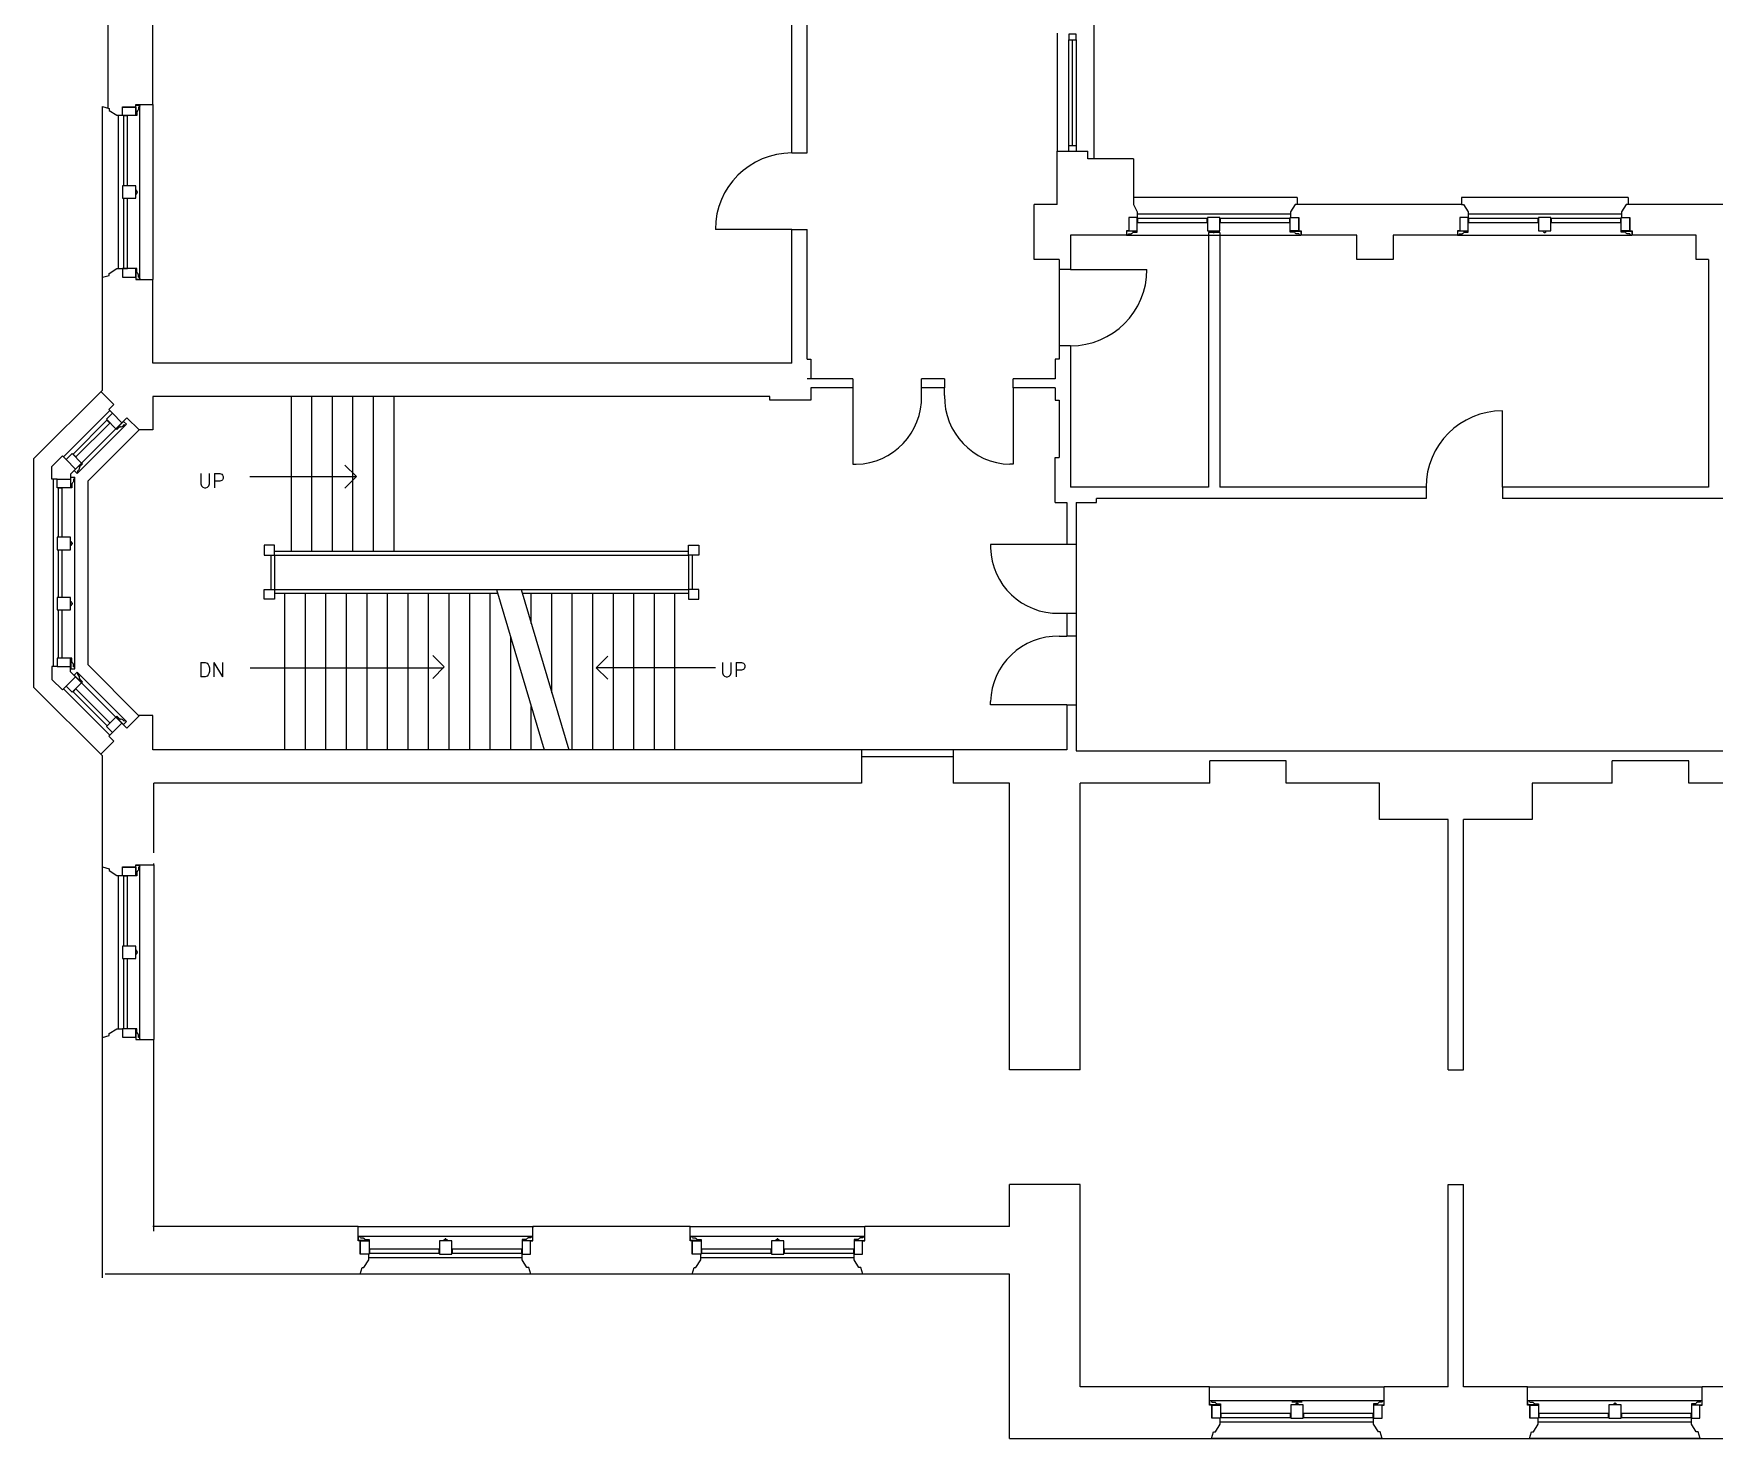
# Model space of a CAD drawing. Header units: inches. Extents: x 370 to 6209, y 2527 to 6927.
# Drawn here: x 2528 to 3408, y 2556 to 3292 of the extents above; entities that cross this region are included whole.
import ezdxf

# ---------------------------------------------------------------- set-up
doc = ezdxf.new("R2010")
doc.units = ezdxf.units.IN
doc.header["$LTSCALE"] = 0.75
doc.header["$MEASUREMENT"] = 0
doc.layers.add('626_FL3$0$A-BLDG-TWNE', color=9, linetype='CONTINUOUS')
doc.styles.add('626_FL3$0$KTH_TEXT', font='romans.shx', dxfattribs={"width": 0.9})

msp = doc.modelspace()

# ---------------------------------------------------------------- linework, layer by layer
at = {"layer": '626_FL3$0$A-BLDG-TWNE'}
for p, q in [((2566.68, 3252.45), (2566.68, 4930.55)), ((2932.68, 3229.06), (2932.68, 3377.56)), ((2590.18, 3254.39), (2590.18, 3299.06)), ((2924.68, 3229.06), (2924.68, 3299.06)), ((3063.68, 3291.75), (3063.68, 3229.95)), ((3082.92, 3296.41), (3082.92, 3226.45)), ((3069.83, 3291.33), (3069.83, 3288.24)), ((3073.63, 3291.33), (3069.83, 3291.33)), ((3069.83, 3232.98), (3069.83, 3288.24)), ((3069.83, 3288.24), (3073.63, 3288.24)), ((3071.73, 3232.98), (3071.73, 3288.24)), ((3073.63, 3288.24), (3073.63, 3291.33)), ((3073.63, 3288.24), (3073.63, 3232.98)), ((2563.68, 3163.98), (2563.68, 3253.31)), ((2563.68, 3253.31), (2567.18, 3252.31)), ((2567.18, 3252.31), (2567.18, 3251.31)), ((2567.18, 3251.31), (2571.18, 3248.81)), ((2571.18, 3248.81), (2574.18, 3248.81)), ((2572.19, 3168.49), (2572.19, 3248.65)), ((2574.18, 3248.81), (2574.18, 3253.23)), ((2574.18, 3253.23), (2581.14, 3253.23)), ((2574.19, 3253.07), (2581.15, 3253.07)), ((2574.19, 3248.65), (2574.19, 3253.07)), ((2581.15, 3248.65), (2574.19, 3248.65)), ((2576.79, 3248.48), (2574.68, 3248.48)), ((2574.68, 3248.48), (2574.68, 3211.97)), ((2576.79, 3211.97), (2576.79, 3248.48)), ((2581.14, 3253.23), (2581.14, 3254.39)), ((2581.14, 3254.39), (2590.18, 3254.39)), ((2581.15, 3253.07), (2581.15, 3248.65)), ((2581.25, 3248.65), (2581.25, 3254.16)), ((2581.25, 3254.16), (2583.38, 3254.16)), ((2581.78, 3248.65), (2581.25, 3248.65)), ((2581.87, 3250.62), (2581.78, 3250.62)), ((2581.78, 3250.62), (2581.78, 3248.65)), ((2582.65, 3251.64), (2582.47, 3251.64)), ((2582.65, 3253.16), (2582.65, 3251.64)), ((2583.38, 3162.97), (2583.38, 3254.16)), ((2590.18, 3254.39), (2590.18, 3162.89)), ((3069.83, 3229.89), (3069.83, 3232.98)), ((3069.83, 3232.98), (3073.63, 3232.98)), ((3073.63, 3232.98), (3073.63, 3229.89)), ((2924.68, 3229.06), (2932.68, 3229.06)), ((3063.68, 3202.06), (3063.68, 3229.95)), ((3063.68, 3229.95), (3079.68, 3229.95)), ((3073.63, 3229.89), (3069.83, 3229.89)), ((3079.68, 3226.06), (3079.68, 3229.95)), ((3103.68, 3226.06), (3079.68, 3226.06)), ((3103.68, 3226.06), (3103.68, 3202.06)), ((2581.19, 3211.82), (2574.19, 3211.82)), ((2574.19, 3211.82), (2574.19, 3205.32)), ((2574.19, 3205.32), (2581.19, 3205.32)), ((2574.68, 3211.97), (2576.79, 3211.97)), ((2576.79, 3205.15), (2574.68, 3205.15)), ((2574.68, 3205.15), (2574.68, 3168.64)), ((2576.79, 3168.64), (2576.79, 3205.15)), ((2581.19, 3205.32), (2581.19, 3211.82)), ((2581.33, 3209.78), (2581.23, 3209.78)), ((2581.23, 3207.35), (2581.23, 3209.78)), ((2581.33, 3207.35), (2581.23, 3207.35)), ((2582.11, 3208.76), (2581.93, 3208.76)), ((2582.11, 3208.37), (2581.93, 3208.37)), ((2582.11, 3208.37), (2582.11, 3208.76)), ((3189.38, 3205.76), (3103.68, 3205.76)), ((3189.38, 3205.76), (3189.36, 3202.06)), ((3362.69, 3205.76), (3275.34, 3205.76)), ((3275.34, 3205.76), (3275.35, 3202.06)), ((3362.69, 3205.76), (3362.68, 3202.06)), ((3063.68, 3202.06), (3051.68, 3202.06)), ((3051.68, 3173.31), (3051.68, 3202.06)), ((3105.53, 3195.26), (3101.11, 3195.26)), ((3101.11, 3195.26), (3101.11, 3188.3)), ((3101.12, 3195.25), (3101.12, 3188.29)), ((3105.54, 3195.25), (3101.12, 3195.25)), ((3103.68, 3202.06), (3103.68, 3202.06)), ((3103.68, 3202.06), (3103.68, 3202.06)), ((3103.68, 3202.06), (3105.53, 3198.26)), ((3105.53, 3198.26), (3105.53, 3195.26)), ((3105.54, 3197.25), (3185.7, 3197.25)), ((3105.54, 3188.29), (3105.54, 3195.25)), ((3142.37, 3195.25), (3142.37, 3188.25)), ((3148.87, 3195.25), (3142.37, 3195.25)), ((3148.87, 3188.25), (3148.87, 3195.25)), ((3185.7, 3188.29), (3185.7, 3195.25)), ((3185.7, 3195.25), (3190.12, 3195.25)), ((3188.36, 3202.06), (3185.86, 3198.26)), ((3185.86, 3198.26), (3185.86, 3195.26)), ((3185.86, 3195.26), (3190.28, 3195.26)), ((3275.35, 3202.06), (3188.36, 3202.06)), ((3189.36, 3202.06), (3188.36, 3202.06)), ((3190.12, 3195.25), (3190.12, 3188.29)), ((3190.28, 3195.26), (3190.28, 3188.3)), ((3278.85, 3195.26), (3274.43, 3195.26)), ((3274.43, 3195.26), (3274.43, 3188.3)), ((3274.43, 3195.25), (3274.43, 3188.29)), ((3278.85, 3195.25), (3274.43, 3195.25)), ((3275.35, 3202.06), (3276.35, 3202.06)), ((3276.35, 3202.06), (3278.85, 3198.26)), ((3278.85, 3198.26), (3278.85, 3195.26)), ((3278.85, 3197.25), (3359.01, 3197.25)), ((3278.85, 3188.29), (3278.85, 3195.25)), ((3315.68, 3195.25), (3315.68, 3188.25)), ((3322.18, 3195.25), (3315.68, 3195.25)), ((3322.18, 3188.25), (3322.18, 3195.25)), ((3359.01, 3188.29), (3359.01, 3195.25)), ((3359.01, 3195.25), (3363.43, 3195.25)), ((3361.68, 3202.06), (3359.18, 3198.26)), ((3359.18, 3198.26), (3359.18, 3195.26)), ((3359.18, 3195.26), (3363.59, 3195.26)), ((3362.68, 3202.06), (3361.68, 3202.06)), ((3453.1, 3202.06), (3362.68, 3202.06)), ((3363.43, 3195.25), (3363.43, 3188.29)), ((3363.59, 3195.26), (3363.59, 3188.3)), ((2924.68, 3189.06), (2884.68, 3189.06)), ((2924.68, 3119.06), (2924.68, 3189.06)), ((2924.68, 3189.06), (2932.68, 3189.06)), ((2932.68, 3121.06), (2932.68, 3189.06)), ((3099.95, 3186.06), (3070.68, 3186.06)), ((3070.68, 3186.06), (3070.68, 3168.06)), ((3101.11, 3188.3), (3099.95, 3188.3)), ((3099.95, 3188.3), (3099.95, 3186.06)), ((3105.54, 3188.19), (3100.02, 3188.19)), ((3100.02, 3188.19), (3100.02, 3186.06)), ((3100.02, 3186.06), (3191.22, 3186.06)), ((3101.02, 3186.79), (3102.55, 3186.79)), ((3101.12, 3188.29), (3105.54, 3188.29)), ((3102.55, 3186.79), (3102.55, 3186.97)), ((3103.57, 3187.57), (3103.57, 3187.66)), ((3103.57, 3187.66), (3105.54, 3187.66)), ((3105.54, 3187.66), (3105.54, 3188.19)), ((3105.69, 3194.76), (3105.69, 3192.65)), ((3142.2, 3194.76), (3105.69, 3194.76)), ((3105.69, 3192.65), (3142.2, 3192.65)), ((3142.2, 3192.65), (3142.2, 3194.76)), ((3142.37, 3188.25), (3148.87, 3188.25)), ((3142.82, 3187.33), (3142.82, 3054.06)), ((3148.82, 3187.33), (3142.82, 3187.33)), ((3144.4, 3188.11), (3144.4, 3188.21)), ((3144.4, 3188.21), (3146.84, 3188.21)), ((3145.43, 3187.33), (3145.43, 3187.51)), ((3145.43, 3187.33), (3145.82, 3187.33)), ((3145.82, 3187.33), (3145.82, 3187.51)), ((3146.84, 3188.11), (3146.84, 3188.21)), ((3148.82, 3187.33), (3148.82, 3054.06)), ((3149.02, 3194.76), (3149.02, 3192.65)), ((3185.53, 3194.76), (3149.02, 3194.76)), ((3149.02, 3192.65), (3185.53, 3192.65)), ((3185.53, 3192.65), (3185.53, 3194.76)), ((3190.12, 3188.29), (3185.7, 3188.29)), ((3185.7, 3187.66), (3185.7, 3188.19)), ((3185.7, 3188.19), (3191.22, 3188.19)), ((3187.67, 3187.66), (3185.7, 3187.66)), ((3187.67, 3187.57), (3187.67, 3187.66)), ((3188.69, 3186.79), (3188.69, 3186.97)), ((3190.22, 3186.79), (3188.69, 3186.79)), ((3190.28, 3188.3), (3191.45, 3188.3)), ((3191.22, 3188.19), (3191.22, 3186.06)), ((3191.45, 3188.3), (3191.45, 3186.06)), ((3220.56, 3186.06), (3191.45, 3186.06)), ((3220.56, 3173.31), (3220.56, 3186.06)), ((3273.26, 3186.06), (3239.56, 3186.06)), ((3239.56, 3186.06), (3239.56, 3173.31)), ((3274.43, 3188.3), (3273.26, 3188.3)), ((3273.26, 3188.3), (3273.26, 3186.06)), ((3278.85, 3188.19), (3273.34, 3188.19)), ((3273.34, 3188.19), (3273.34, 3186.06)), ((3273.34, 3186.06), (3364.53, 3186.06)), ((3274.34, 3186.79), (3275.86, 3186.79)), ((3274.43, 3188.29), (3278.85, 3188.29)), ((3275.86, 3186.79), (3275.86, 3186.97)), ((3276.88, 3187.57), (3276.88, 3187.66)), ((3276.88, 3187.66), (3278.85, 3187.66)), ((3278.85, 3187.66), (3278.85, 3188.19)), ((3279.01, 3194.76), (3279.01, 3192.65)), ((3315.52, 3194.76), (3279.01, 3194.76)), ((3279.01, 3192.65), (3315.52, 3192.65)), ((3315.52, 3192.65), (3315.52, 3194.76)), ((3315.68, 3188.25), (3322.18, 3188.25)), ((3317.72, 3188.11), (3317.72, 3188.21)), ((3317.72, 3188.21), (3320.15, 3188.21)), ((3318.74, 3187.33), (3318.74, 3187.51)), ((3318.74, 3187.33), (3319.13, 3187.33)), ((3319.13, 3187.33), (3319.13, 3187.51)), ((3320.15, 3188.11), (3320.15, 3188.21)), ((3322.34, 3194.76), (3322.34, 3192.65)), ((3358.85, 3194.76), (3322.34, 3194.76)), ((3322.34, 3192.65), (3358.85, 3192.65)), ((3358.85, 3192.65), (3358.85, 3194.76)), ((3363.43, 3188.29), (3359.01, 3188.29)), ((3359.01, 3187.66), (3359.01, 3188.19)), ((3359.01, 3188.19), (3364.53, 3188.19)), ((3360.98, 3187.66), (3359.01, 3187.66)), ((3360.98, 3187.57), (3360.98, 3187.66)), ((3362.01, 3186.79), (3362.01, 3186.97)), ((3363.53, 3186.79), (3362.01, 3186.79)), ((3363.59, 3188.3), (3364.76, 3188.3)), ((3364.53, 3188.19), (3364.53, 3186.06)), ((3364.76, 3188.3), (3364.76, 3186.06)), ((3398.31, 3186.06), (3364.76, 3186.06)), ((3398.31, 3173.31), (3398.31, 3186.06)), ((2567.18, 3165.98), (2571.18, 3168.48)), ((2571.18, 3168.48), (2574.18, 3168.48)), ((2574.18, 3168.48), (2574.18, 3164.06)), ((2581.15, 3168.49), (2574.19, 3168.49)), ((2574.19, 3168.49), (2574.19, 3164.07)), ((2574.68, 3168.64), (2576.79, 3168.64)), ((2581.15, 3164.07), (2581.15, 3168.49)), ((2581.78, 3168.49), (2581.25, 3168.49)), ((2581.25, 3168.49), (2581.25, 3162.97)), ((2581.78, 3166.52), (2581.78, 3168.49)), ((3064.68, 3173.31), (3051.68, 3173.31)), ((3064.68, 3173.31), (3064.68, 3168.06)), ((3239.56, 3173.31), (3220.56, 3173.31)), ((3404.81, 3173.31), (3398.31, 3173.31)), ((3404.81, 3173.31), (3404.81, 3054.06)), ((2563.68, 3163.98), (2567.18, 3164.98)), ((2563.68, 3104.94), (2563.68, 3163.98)), ((2567.18, 3164.98), (2567.18, 3165.98)), ((2574.18, 3164.06), (2581.14, 3164.06)), ((2574.19, 3164.07), (2581.15, 3164.07)), ((2581.14, 3164.06), (2581.14, 3162.89)), ((2581.14, 3162.89), (2590.18, 3162.89)), ((2581.25, 3162.97), (2583.38, 3162.97)), ((2581.87, 3166.52), (2581.78, 3166.52)), ((2582.65, 3165.49), (2582.47, 3165.49)), ((2582.65, 3163.97), (2582.65, 3165.49)), ((2590.18, 3119.06), (2590.18, 3162.89)), ((3070.68, 3168.06), (3064.68, 3168.06)), ((3064.68, 3168.06), (3064.68, 3128.06)), ((3070.68, 3168.06), (3110.68, 3168.06)), ((3070.68, 3128.06), (3064.68, 3128.06)), ((3064.68, 3128.06), (3064.68, 3121.06)), ((3070.68, 3128.06), (3070.68, 3054.06)), ((2924.68, 3119.06), (2590.18, 3119.06)), ((2932.68, 3121.06), (2934.68, 3121.06)), ((2934.68, 3121.06), (2934.68, 3110.81)), ((3064.68, 3121.06), (3062.68, 3121.06)), ((3062.68, 3121.06), (3062.68, 3110.81)), ((2934.68, 3110.81), (2932.68, 3110.81)), ((2956.68, 3110.81), (2934.68, 3110.81)), ((2956.68, 3110.81), (2956.68, 3106.06)), ((3004.68, 3110.81), (2992.68, 3110.81)), ((2992.68, 3106.06), (2992.68, 3110.81)), ((3004.68, 3110.81), (3004.68, 3106.06)), ((3062.68, 3110.81), (3040.68, 3110.81)), ((3040.68, 3106.06), (3040.68, 3110.81)), ((2563.68, 3104.94), (2527.68, 3068.94)), ((2569.67, 3097.32), (2562.87, 3104.13)), ((2913.18, 3101.56), (2590.18, 3101.56)), ((2590.18, 3101.56), (2590.18, 3084.06)), ((2662.5, 3101.56), (2662.5, 3020.56)), ((2673.25, 3101.56), (2673.25, 3020.56)), ((2684, 3101.56), (2684, 3020.56)), ((2694.75, 3101.56), (2694.75, 3020.56)), ((2705.5, 3101.56), (2705.5, 3020.56)), ((2716.25, 3101.56), (2716.25, 3020.56)), ((2913.18, 3099.56), (2913.18, 3101.56)), ((2934.68, 3099.56), (2913.18, 3099.56)), ((2956.68, 3106.06), (2934.68, 3106.06)), ((2934.68, 3106.06), (2934.68, 3099.56)), ((2956.68, 3106.06), (2956.68, 3066.06)), ((2992.66, 3102.06), (2992.66, 3106.06)), ((3004.68, 3106.06), (2992.68, 3106.06)), ((3004.7, 3102.06), (3004.7, 3106.06)), ((3062.68, 3106.06), (3040.68, 3106.06)), ((3040.68, 3106.06), (3040.68, 3066.06)), ((3062.68, 3106.06), (3062.68, 3099.56)), ((3062.68, 3099.56), (3064.68, 3099.56)), ((3064.68, 3099.56), (3064.68, 3069.56)), ((2543.33, 3069.92), (2567.58, 3094.16)), ((2576.55, 3090.45), (2547.03, 3060.93)), ((2565.88, 3089.62), (2569, 3092.74)), ((2570.8, 3084.7), (2565.88, 3089.62)), ((2567.05, 3094.7), (2569.67, 3097.32)), ((2569, 3092.74), (2567.05, 3094.7)), ((2569, 3092.74), (2573.92, 3087.82)), ((2582.93, 3084.06), (2576.55, 3090.45)), ((3296.81, 3054.06), (3296.81, 3094.06)), ((2566.1, 3089.16), (2548.33, 3071.39)), ((2549.82, 3069.89), (2567.59, 3087.67)), ((2550.48, 3061.22), (2576.28, 3087.02)), ((2582.93, 3084.06), (2556.06, 3057.19)), ((2566.1, 3089.16), (2567.59, 3087.67)), ((2573.92, 3087.82), (2570.8, 3084.7)), ((2570.87, 3084.63), (2574.77, 3088.53)), ((2571.24, 3084.26), (2570.87, 3084.63)), ((2572.63, 3085.65), (2571.24, 3084.26)), ((2572.7, 3085.58), (2572.63, 3085.65)), ((2573.97, 3085.75), (2573.85, 3085.88)), ((2575.05, 3086.83), (2573.97, 3085.75)), ((2574.77, 3088.53), (2576.28, 3087.02)), ((2590.18, 3084.06), (2582.93, 3084.06)), ((2527.68, 3068.94), (2527.68, 2949.42)), ((2542.8, 3070.45), (2537.31, 3064.96)), ((2537.31, 3058.23), (2537.31, 3064.96)), ((2544.75, 3068.5), (2542.8, 3070.45)), ((2547.88, 3071.62), (2544.75, 3068.5)), ((2544.75, 3068.5), (2549.68, 3063.58)), ((2552.8, 3066.7), (2547.88, 3071.62)), ((2548.33, 3071.39), (2549.82, 3069.89)), ((2552.87, 3066.63), (2548.97, 3062.73)), ((2549.68, 3063.58), (2552.8, 3066.7)), ((2550.67, 3062.45), (2551.75, 3063.52)), ((2551.75, 3063.52), (2551.62, 3063.65)), ((2551.85, 3064.87), (2553.24, 3066.26)), ((2551.92, 3064.8), (2551.85, 3064.87)), ((2553.24, 3066.26), (2552.87, 3066.63)), ((2696.74, 3059.61), (2690.7, 3065.64)), ((2956.68, 3066.06), (2958.43, 3066.06)), ((3040.68, 3066.06), (3038.93, 3066.06)), ((3062.68, 3046.06), (3062.68, 3069.56)), ((3062.68, 3069.56), (3064.68, 3069.56)), ((2540.07, 3058.23), (2537.31, 3058.23)), ((2538.07, 2960.14), (2538.07, 3058.23)), ((2540.07, 3058.23), (2547.03, 3058.23)), ((2540.07, 3053.81), (2540.07, 3058.23)), ((2547.03, 3060.93), (2547.03, 3058.23)), ((2547.03, 3058.23), (2547.03, 3053.81)), ((2547.13, 3053.81), (2547.13, 3059.33)), ((2547.13, 3059.33), (2549.26, 3059.33)), ((2547.75, 3055.78), (2547.66, 3055.78)), ((2547.66, 3055.78), (2547.66, 3053.81)), ((2548.53, 3056.8), (2548.35, 3056.8)), ((2548.53, 3058.33), (2548.53, 3056.8)), ((2548.97, 3062.73), (2550.48, 3061.22)), ((2549.26, 2959.04), (2549.26, 3059.33)), ((2556.06, 3057.19), (2556.06, 2961.18)), ((2640.99, 3059.61), (2696.74, 3059.61)), ((2696.74, 3059.61), (2690.7, 3053.57)), ((3142.82, 3054.06), (3070.68, 3054.06)), ((3256.81, 3054.06), (3148.82, 3054.06)), ((3256.81, 3054.06), (3256.81, 3048.06)), ((3404.81, 3054.06), (3296.81, 3054.06)), ((3296.81, 3054.06), (3296.81, 3048.06)), ((2547.03, 3053.81), (2540.07, 3053.81)), ((2542.67, 3053.64), (2540.56, 3053.64)), ((2540.56, 3053.64), (2540.56, 3027.99)), ((2542.67, 3027.99), (2542.67, 3053.64)), ((2547.66, 3053.81), (2547.13, 3053.81)), ((3062.68, 3046.06), (3068.79, 3046.06)), ((3068.79, 3046.06), (3068.79, 3024.06)), ((3073.54, 3046.06), (3073.54, 3024.06)), ((3073.54, 3046.06), (3084.18, 3046.06)), ((3256.81, 3048.06), (3084.18, 3048.06)), ((3084.18, 3046.06), (3084.18, 3048.06)), ((3432.68, 3048.06), (3296.81, 3048.06)), ((2547.07, 3027.83), (2540.07, 3027.83)), ((2540.07, 3027.83), (2540.07, 3021.33)), ((2540.56, 3027.99), (2542.67, 3027.99)), ((2547.07, 3021.33), (2547.07, 3027.83)), ((2540.07, 3021.33), (2547.07, 3021.33)), ((2542.67, 3021.17), (2540.56, 3021.17)), ((2540.56, 3021.17), (2540.56, 2996.34)), ((2542.67, 2996.34), (2542.67, 3021.17)), ((2547.21, 3025.8), (2547.11, 3025.8)), ((2547.11, 3023.37), (2547.11, 3025.8)), ((2547.21, 3023.37), (2547.11, 3023.37)), ((2547.99, 3024.78), (2547.81, 3024.78)), ((2547.99, 3024.39), (2547.81, 3024.39)), ((2547.99, 3024.39), (2547.99, 3024.78)), ((2653.87, 3023.69), (2648.36, 3023.69)), ((2648.36, 3023.69), (2648.36, 3018.56)), ((2653.87, 3018.56), (2653.87, 3023.69)), ((2653.87, 3020.56), (2870.53, 3020.56)), ((2870.53, 3018.56), (2870.53, 3023.69)), ((2870.53, 3023.69), (2876.05, 3023.69)), ((2876.05, 3023.69), (2876.05, 3018.56)), ((3028.79, 3024.06), (3028.79, 3022.31)), ((3068.79, 3024.06), (3028.79, 3024.06)), ((3073.54, 3024.06), (3068.79, 3024.06)), ((3073.54, 3024.06), (3073.54, 2940.06)), ((2648.36, 3018.56), (2653.87, 3018.56)), ((2651.87, 3018.56), (2651.87, 3000.56)), ((2653.87, 3018.56), (2870.53, 3018.56)), ((2653.87, 3018.56), (2653.87, 3000.56)), ((2870.53, 3018.56), (2870.53, 3000.56)), ((2876.05, 3018.56), (2870.53, 3018.56)), ((2872.53, 3018.56), (2872.53, 3000.56)), ((2547.07, 2996.34), (2540.07, 2996.34)), ((2540.07, 2996.34), (2540.07, 2989.84)), ((2547.07, 2989.84), (2547.07, 2996.34)), ((2547.21, 2994.31), (2547.11, 2994.31)), ((2547.11, 2991.87), (2547.11, 2994.31)), ((2547.99, 2993.29), (2547.81, 2993.29)), ((2547.99, 2992.89), (2547.81, 2992.89)), ((2547.99, 2992.89), (2547.99, 2993.29)), ((2648.36, 2995.43), (2648.36, 3000.56)), ((2648.36, 3000.56), (2653.87, 3000.56)), ((2653.87, 2995.43), (2648.36, 2995.43)), ((2653.87, 3000.56), (2870.53, 3000.56)), ((2653.87, 3000.56), (2653.87, 2995.43)), ((2653.87, 2998.56), (2770.63, 2998.56)), ((2659.27, 2916.56), (2659.27, 2998.56)), ((2670.02, 2916.56), (2670.02, 2998.56)), ((2680.77, 2916.56), (2680.77, 2998.56)), ((2691.52, 2916.56), (2691.52, 2998.56)), ((2702.27, 2916.56), (2702.27, 2998.56)), ((2713.02, 2916.56), (2713.02, 2998.56)), ((2723.77, 2916.56), (2723.77, 2998.56)), ((2734.52, 2916.56), (2734.52, 2998.56)), ((2745.27, 2916.56), (2745.27, 2998.56)), ((2756.02, 2916.56), (2756.02, 2998.56)), ((2766.77, 2916.56), (2766.77, 2998.56)), ((2770.04, 3000.56), (2795.02, 2916.56)), ((2782.94, 3000.56), (2807.92, 2916.56)), ((2783.53, 2998.56), (2870.53, 2998.56)), ((2788.27, 2982.62), (2788.27, 2998.56)), ((2799.02, 2946.47), (2799.02, 2998.56)), ((2809.77, 2916.56), (2809.77, 2998.56)), ((2820.52, 2916.56), (2820.52, 2998.56)), ((2831.27, 2916.56), (2831.27, 2998.56)), ((2842.02, 2916.56), (2842.02, 2998.56)), ((2852.77, 2916.56), (2852.77, 2998.56)), ((2863.52, 2916.56), (2863.52, 2998.56)), ((2870.53, 3000.56), (2870.53, 2995.43)), ((2876.05, 3000.56), (2870.53, 3000.56)), ((2870.53, 2995.43), (2876.05, 2995.43)), ((2876.05, 2995.43), (2876.05, 3000.56)), ((2540.07, 2989.84), (2547.07, 2989.84)), ((2540.56, 2989.84), (2540.56, 2964.71)), ((2542.67, 2964.71), (2542.67, 2989.84)), ((2547.21, 2991.87), (2547.11, 2991.87)), ((3064.79, 2988.08), (3068.79, 2988.08)), ((3068.79, 2988.06), (3073.54, 2988.06)), ((3068.79, 2988.06), (3068.79, 2976.06)), ((3073.54, 2988.06), (3073.54, 2976.06)), ((2777.52, 2916.56), (2777.52, 2975.4)), ((3064.79, 2976.04), (3068.79, 2976.04)), ((3073.54, 2976.06), (3068.79, 2976.06)), ((2537.31, 2960.14), (2537.31, 2953.41)), ((2540.07, 2960.14), (2537.31, 2960.14)), ((2547.03, 2964.56), (2540.07, 2964.56)), ((2540.07, 2964.56), (2540.07, 2960.14)), ((2540.07, 2960.14), (2547.03, 2960.14)), ((2540.56, 2964.71), (2542.67, 2964.71)), ((2547.03, 2960.14), (2547.03, 2964.56)), ((2547.03, 2957.44), (2547.03, 2960.14)), ((2576.55, 2927.92), (2547.03, 2957.44)), ((2547.66, 2964.56), (2547.13, 2964.56)), ((2547.13, 2964.56), (2547.13, 2959.04)), ((2547.13, 2959.04), (2549.26, 2959.04)), ((2547.66, 2962.59), (2547.66, 2964.56)), ((2547.75, 2962.59), (2547.66, 2962.59)), ((2548.53, 2961.56), (2548.35, 2961.56)), ((2548.53, 2960.04), (2548.53, 2961.56)), ((2582.68, 2934.56), (2556.06, 2961.18)), ((2641.14, 2959.51), (2742.24, 2959.51)), ((2742.7, 2959.97), (2736.66, 2966)), ((2742.7, 2959.97), (2736.66, 2953.94)), ((2822.27, 2959.51), (2828.31, 2965.54)), ((2884.77, 2959.51), (2822.27, 2959.51)), ((2822.27, 2959.51), (2828.31, 2953.48)), ((2563.68, 2913.42), (2527.68, 2949.42)), ((2542.8, 2947.92), (2537.31, 2953.41)), ((2544.75, 2949.87), (2542.8, 2947.92)), ((2543.33, 2948.45), (2567.58, 2924.2)), ((2544.75, 2949.87), (2549.68, 2954.79)), ((2547.88, 2946.74), (2544.75, 2949.87)), ((2552.8, 2951.67), (2547.88, 2946.74)), ((2548.33, 2946.98), (2549.82, 2948.47)), ((2548.97, 2955.63), (2550.48, 2957.14)), ((2552.87, 2951.73), (2548.97, 2955.63)), ((2549.68, 2954.79), (2552.8, 2951.67)), ((2549.82, 2948.47), (2567.59, 2930.7)), ((2550.48, 2957.14), (2576.28, 2931.35)), ((2550.67, 2955.92), (2551.75, 2954.84)), ((2551.75, 2954.84), (2551.62, 2954.72)), ((2551.92, 2953.57), (2551.85, 2953.5)), ((2551.85, 2953.5), (2553.24, 2952.11)), ((2553.24, 2952.11), (2552.87, 2951.73)), ((2566.1, 2929.21), (2548.33, 2946.98)), ((3028.79, 2940.06), (3028.79, 2941.81)), ((3068.79, 2940.06), (3028.79, 2940.06)), ((3068.79, 2940.06), (3073.54, 2940.06)), ((3068.79, 2940.06), (3068.79, 2916.56)), ((3073.54, 2940.06), (3073.54, 2916.06)), ((2570.8, 2933.67), (2565.88, 2928.75)), ((2573.92, 2930.54), (2570.8, 2933.67)), ((2571.24, 2934.11), (2570.87, 2933.74)), ((2570.87, 2933.74), (2574.77, 2929.84)), ((2572.63, 2932.72), (2571.24, 2934.11)), ((2572.7, 2932.79), (2572.63, 2932.72)), ((2573.97, 2932.61), (2573.85, 2932.49)), ((2575.05, 2931.54), (2573.97, 2932.61)), ((2574.77, 2929.84), (2576.28, 2931.35)), ((2582.93, 2934.31), (2576.55, 2927.92)), ((2590.18, 2934.56), (2582.68, 2934.56)), ((2590.18, 2916.56), (2590.18, 2934.56)), ((2788.27, 2916.56), (2788.27, 2939.25)), ((2565.88, 2928.75), (2569, 2925.62)), ((2569, 2925.62), (2567.05, 2923.67)), ((2567.05, 2923.67), (2569.67, 2921.05)), ((2569, 2925.62), (2573.92, 2930.54)), ((2569.67, 2921.05), (2562.87, 2914.24)), ((2563.68, 2855.31), (2563.68, 2913.42)), ((2961.23, 2916.56), (2590.18, 2916.56)), ((2961.23, 2916.56), (2961.23, 2899.06)), ((3009.23, 2916.56), (2961.23, 2916.56)), ((3009.23, 2916.56), (3009.23, 2899.06)), ((3068.79, 2916.56), (3009.23, 2916.56)), ((3073.54, 2916.06), (4186.97, 2916.06)), ((3009.23, 2912.89), (2961.23, 2912.89)), ((3183.62, 2910.78), (3143.62, 2910.78)), ((3143.62, 2899.06), (3143.62, 2910.78)), ((3183.62, 2899.06), (3183.62, 2910.78)), ((3354.37, 2899.06), (3354.37, 2910.78)), ((3394.37, 2910.78), (3354.37, 2910.78)), ((3394.37, 2899.06), (3394.37, 2910.78)), ((2590.68, 2862.56), (2590.68, 2899.06)), ((2961.23, 2899.06), (2590.68, 2899.06)), ((3038.68, 2899.06), (3009.23, 2899.06)), ((3038.68, 2749.06), (3038.68, 2899.06)), ((3075.68, 2749.06), (3075.68, 2899.06)), ((3143.62, 2899.06), (3075.68, 2899.06)), ((3232.43, 2899.06), (3183.62, 2899.06)), ((3232.43, 2880.06), (3232.43, 2899.06)), ((3312.43, 2899.06), (3312.43, 2880.06)), ((3354.37, 2899.06), (3312.43, 2899.06)), ((3468.62, 2899.06), (3394.37, 2899.06)), ((3268.43, 2880.06), (3232.43, 2880.06)), ((3268.43, 2749.06), (3268.43, 2880.06)), ((3276.43, 2749.06), (3276.43, 2880.06)), ((3312.43, 2880.06), (3276.43, 2880.06)), ((2563.68, 2765.98), (2563.68, 2855.31)), ((2563.68, 2855.31), (2567.18, 2854.31)), ((2567.18, 2854.31), (2567.18, 2853.31)), ((2567.18, 2853.31), (2571.18, 2850.81)), ((2574.18, 2850.81), (2574.18, 2855.23)), ((2574.18, 2855.23), (2581.14, 2855.23)), ((2574.19, 2855.07), (2581.15, 2855.07)), ((2574.19, 2850.65), (2574.19, 2855.07)), ((2581.14, 2855.23), (2581.14, 2856.39)), ((2581.14, 2856.39), (2590.68, 2856.39)), ((2581.15, 2855.07), (2581.15, 2850.65)), ((2581.25, 2850.65), (2581.25, 2856.16)), ((2581.25, 2856.16), (2583.38, 2856.16)), ((2581.87, 2852.62), (2581.78, 2852.62)), ((2581.78, 2852.62), (2581.78, 2850.65)), ((2582.65, 2853.64), (2582.47, 2853.64)), ((2582.65, 2855.16), (2582.65, 2853.64)), ((2583.38, 2764.97), (2583.38, 2856.16)), ((2590.68, 2856.39), (2590.68, 2857.06)), ((2590.68, 2856.39), (2590.68, 2764.89)), ((2571.18, 2850.81), (2574.18, 2850.81)), ((2572.19, 2770.49), (2572.19, 2850.65)), ((2581.15, 2850.65), (2574.19, 2850.65)), ((2576.79, 2850.48), (2574.68, 2850.48)), ((2574.68, 2850.48), (2574.68, 2813.97)), ((2576.79, 2813.97), (2576.79, 2850.48)), ((2581.78, 2850.65), (2581.25, 2850.65)), ((2581.19, 2813.82), (2574.19, 2813.82)), ((2574.19, 2813.82), (2574.19, 2807.32)), ((2574.68, 2813.97), (2576.79, 2813.97)), ((2581.19, 2807.32), (2581.19, 2813.82)), ((2581.33, 2811.78), (2581.23, 2811.78)), ((2581.23, 2809.35), (2581.23, 2811.78)), ((2581.33, 2809.35), (2581.23, 2809.35)), ((2582.11, 2810.76), (2581.93, 2810.76)), ((2582.11, 2810.37), (2581.93, 2810.37)), ((2582.11, 2810.37), (2582.11, 2810.76)), ((2574.19, 2807.32), (2581.19, 2807.32)), ((2576.79, 2807.15), (2574.68, 2807.15)), ((2574.68, 2807.15), (2574.68, 2770.64)), ((2576.79, 2770.64), (2576.79, 2807.15)), ((2563.68, 2765.98), (2567.18, 2766.98)), ((2563.68, 2640.06), (2563.68, 2765.98)), ((2567.18, 2767.98), (2571.18, 2770.48)), ((2567.18, 2766.98), (2567.18, 2767.98)), ((2571.18, 2770.48), (2574.18, 2770.48)), ((2574.18, 2770.48), (2574.18, 2766.06)), ((2574.18, 2766.06), (2581.14, 2766.06)), ((2581.15, 2770.49), (2574.19, 2770.49)), ((2574.19, 2770.49), (2574.19, 2766.07)), ((2574.19, 2766.07), (2581.15, 2766.07)), ((2574.68, 2770.64), (2576.79, 2770.64)), ((2581.14, 2766.06), (2581.14, 2764.89)), ((2581.14, 2764.89), (2590.68, 2764.89)), ((2581.15, 2766.07), (2581.15, 2770.49)), ((2581.78, 2770.49), (2581.25, 2770.49)), ((2581.25, 2770.49), (2581.25, 2764.97)), ((2581.25, 2764.97), (2583.38, 2764.97)), ((2581.78, 2768.52), (2581.78, 2770.49)), ((2581.87, 2768.52), (2581.78, 2768.52)), ((2582.65, 2767.49), (2582.47, 2767.49)), ((2582.65, 2765.97), (2582.65, 2767.49)), ((2590.68, 2664.56), (2590.68, 2764.89)), ((3075.68, 2749.06), (3038.68, 2749.06)), ((3268.43, 2749.06), (3276.43, 2749.06)), ((3038.68, 2667.06), (3038.68, 2689.06)), ((3075.68, 2689.06), (3038.68, 2689.06)), ((3075.68, 2583.06), (3075.68, 2689.06)), ((3268.43, 2583.06), (3268.43, 2689.06)), ((3268.43, 2689.06), (3276.43, 2689.06)), ((3276.43, 2583.06), (3276.43, 2689.06)), ((2697.59, 2667.06), (2590.18, 2667.06)), ((2697.59, 2667.06), (2789.09, 2667.06)), ((2697.59, 2659.52), (2697.59, 2667.06)), ((2789.09, 2667.06), (2789.56, 2667.06)), ((2871.43, 2667.06), (2789.09, 2667.06)), ((2789.09, 2659.52), (2789.09, 2667.06)), ((2871.43, 2667.06), (2962.94, 2667.06)), ((2871.43, 2659.52), (2871.43, 2667.06)), ((3038.68, 2667.06), (2962.94, 2667.06)), ((2962.94, 2659.52), (2962.94, 2667.06)), ((2698.75, 2659.52), (2697.59, 2659.52)), ((2789.01, 2661.76), (2697.82, 2661.76)), ((2697.82, 2659.62), (2697.82, 2661.76)), ((2703.34, 2659.62), (2697.82, 2659.62)), ((2698.75, 2652.56), (2698.75, 2659.52)), ((2698.82, 2661.02), (2700.34, 2661.02)), ((2698.92, 2652.56), (2698.92, 2659.52)), ((2698.92, 2659.52), (2703.34, 2659.52)), ((2700.34, 2661.02), (2700.34, 2660.85)), ((2701.37, 2660.25), (2701.37, 2660.15)), ((2701.37, 2660.15), (2703.34, 2660.15)), ((2703.34, 2660.15), (2703.34, 2659.62)), ((2703.34, 2659.52), (2703.34, 2652.56)), ((2746.67, 2659.56), (2740.17, 2659.56)), ((2740.17, 2659.56), (2740.17, 2652.56)), ((2742.2, 2659.71), (2742.2, 2659.61)), ((2744.63, 2659.61), (2742.2, 2659.61)), ((2743.22, 2660.48), (2743.22, 2660.31)), ((2743.61, 2660.48), (2743.22, 2660.48)), ((2743.61, 2660.48), (2743.61, 2660.31)), ((2744.63, 2659.71), (2744.63, 2659.61)), ((2746.67, 2652.56), (2746.67, 2659.56)), ((2783.5, 2660.15), (2783.5, 2659.62)), ((2785.47, 2660.15), (2783.5, 2660.15)), ((2783.5, 2659.62), (2789.01, 2659.62)), ((2787.92, 2659.52), (2783.5, 2659.52)), ((2783.5, 2659.52), (2783.5, 2652.56)), ((2785.47, 2660.25), (2785.47, 2660.15)), ((2788.01, 2661.02), (2786.49, 2661.02)), ((2786.49, 2661.02), (2786.49, 2660.85)), ((2787.92, 2652.56), (2787.92, 2659.52)), ((2787.92, 2659.52), (2789.09, 2659.52)), ((2787.92, 2652.56), (2787.92, 2659.52)), ((2789.01, 2659.62), (2789.01, 2661.76)), ((2872.6, 2659.52), (2871.43, 2659.52)), ((2962.86, 2661.76), (2871.66, 2661.76)), ((2871.66, 2659.62), (2871.66, 2661.76)), ((2877.18, 2659.62), (2871.66, 2659.62)), ((2872.6, 2652.56), (2872.6, 2659.52)), ((2872.66, 2661.02), (2874.19, 2661.02)), ((2872.76, 2652.56), (2872.76, 2659.52)), ((2872.76, 2659.52), (2877.18, 2659.52)), ((2874.19, 2661.02), (2874.19, 2660.85)), ((2875.21, 2660.25), (2875.21, 2660.15)), ((2875.21, 2660.15), (2877.18, 2660.15)), ((2877.18, 2660.15), (2877.18, 2659.62)), ((2877.18, 2659.52), (2877.18, 2652.56)), ((2920.51, 2659.56), (2914.01, 2659.56)), ((2914.01, 2659.56), (2914.01, 2652.56)), ((2916.04, 2659.71), (2916.04, 2659.61)), ((2918.48, 2659.61), (2916.04, 2659.61)), ((2917.06, 2660.48), (2917.06, 2660.31)), ((2917.46, 2660.48), (2917.06, 2660.48)), ((2917.46, 2660.48), (2917.46, 2660.31)), ((2918.48, 2659.71), (2918.48, 2659.61)), ((2920.51, 2652.56), (2920.51, 2659.56)), ((2957.34, 2660.15), (2957.34, 2659.62)), ((2959.31, 2660.15), (2957.34, 2660.15)), ((2957.34, 2659.62), (2962.86, 2659.62)), ((2961.76, 2659.52), (2957.34, 2659.52)), ((2957.34, 2659.52), (2957.34, 2652.56)), ((2959.31, 2660.25), (2959.31, 2660.15)), ((2961.86, 2661.02), (2960.33, 2661.02)), ((2960.33, 2661.02), (2960.33, 2660.85)), ((2961.76, 2652.56), (2961.76, 2659.52)), ((2961.77, 2652.56), (2961.77, 2659.52)), ((2961.77, 2659.52), (2962.94, 2659.52)), ((2962.86, 2659.62), (2962.86, 2661.76)), ((2703.17, 2652.56), (2698.75, 2652.56)), ((2703.34, 2652.56), (2698.92, 2652.56)), ((2700.67, 2645.56), (2703.17, 2649.56)), ((2703.17, 2649.56), (2703.17, 2652.56)), ((2783.5, 2650.56), (2703.34, 2650.56)), ((2740.01, 2655.16), (2703.5, 2655.16)), ((2703.5, 2655.16), (2703.5, 2653.05)), ((2703.5, 2653.05), (2740.01, 2653.05)), ((2740.01, 2653.05), (2740.01, 2655.16)), ((2740.17, 2652.56), (2746.67, 2652.56)), ((2783.34, 2655.16), (2746.83, 2655.16)), ((2746.83, 2655.16), (2746.83, 2653.05)), ((2746.83, 2653.05), (2783.34, 2653.05)), ((2783.34, 2653.05), (2783.34, 2655.16)), ((2783.5, 2649.56), (2783.5, 2652.56)), ((2783.5, 2652.56), (2787.92, 2652.56)), ((2783.5, 2652.56), (2787.92, 2652.56)), ((2786, 2645.56), (2783.5, 2649.56)), ((2877.02, 2652.56), (2872.6, 2652.56)), ((2877.18, 2652.56), (2872.76, 2652.56)), ((2874.52, 2645.56), (2877.02, 2649.56)), ((2877.02, 2649.56), (2877.02, 2652.56)), ((2957.34, 2650.56), (2877.18, 2650.56)), ((2913.86, 2655.16), (2877.35, 2655.16)), ((2877.35, 2655.16), (2877.35, 2653.05)), ((2877.35, 2653.05), (2913.86, 2653.05)), ((2913.86, 2653.05), (2913.86, 2655.16)), ((2914.01, 2652.56), (2920.51, 2652.56)), ((2957.19, 2655.16), (2920.68, 2655.16)), ((2920.68, 2655.16), (2920.68, 2653.05)), ((2920.68, 2653.05), (2957.19, 2653.05)), ((2957.19, 2653.05), (2957.19, 2655.16)), ((2957.34, 2652.56), (2961.76, 2652.56)), ((2957.35, 2649.56), (2957.35, 2652.56)), ((2957.35, 2652.56), (2961.77, 2652.56)), ((2959.85, 2645.56), (2957.35, 2649.56)), ((2698.67, 2642.06), (2565.18, 2642.06)), ((2698.67, 2642.06), (2699.67, 2645.56)), ((2788, 2642.06), (2698.67, 2642.06)), ((2699.67, 2645.56), (2700.67, 2645.56)), ((2787, 2645.56), (2786, 2645.56)), ((2788, 2642.06), (2787, 2645.56)), ((2872.52, 2642.06), (2788, 2642.06)), ((2872.52, 2642.06), (2873.52, 2645.56)), ((2961.85, 2642.06), (2872.52, 2642.06)), ((2873.52, 2645.56), (2874.52, 2645.56)), ((2960.85, 2645.56), (2959.85, 2645.56)), ((2961.85, 2642.06), (2960.85, 2645.56)), ((3038.68, 2642.06), (2961.85, 2642.06)), ((3038.68, 2556.06), (3038.68, 2642.06)), ((3143.43, 2583.06), (3075.68, 2583.06)), ((3143.43, 2583.06), (3234.94, 2583.06)), ((3143.43, 2573.52), (3143.43, 2583.06)), ((3268.43, 2583.06), (3234.94, 2583.06)), ((3234.94, 2573.52), (3234.94, 2583.06)), ((3309.93, 2583.06), (3276.43, 2583.06)), ((3309.93, 2583.06), (3401.44, 2583.06)), ((3309.93, 2573.52), (3309.93, 2583.06)), ((3473.62, 2583.06), (3401.44, 2583.06)), ((3401.44, 2573.52), (3401.44, 2583.06)), ((3144.6, 2573.52), (3143.43, 2573.52)), ((3234.86, 2575.76), (3143.66, 2575.76)), ((3143.66, 2573.62), (3143.66, 2575.76)), ((3149.18, 2573.62), (3143.66, 2573.62)), ((3144.6, 2566.56), (3144.6, 2573.52)), ((3144.66, 2575.02), (3146.19, 2575.02)), ((3144.76, 2566.56), (3144.76, 2573.52)), ((3144.76, 2573.52), (3149.18, 2573.52)), ((3146.19, 2575.02), (3146.19, 2574.85)), ((3147.21, 2574.25), (3147.21, 2574.15)), ((3147.21, 2574.15), (3149.18, 2574.15)), ((3149.18, 2574.15), (3149.18, 2573.62)), ((3149.18, 2573.52), (3149.18, 2566.56)), ((3192.51, 2573.56), (3186.01, 2573.56)), ((3186.01, 2573.56), (3186.01, 2566.56)), ((3186.52, 2575.27), (3192.02, 2575.27)), ((3188.04, 2573.71), (3188.04, 2573.61)), ((3190.48, 2573.61), (3188.04, 2573.61)), ((3189.06, 2574.48), (3189.06, 2574.31)), ((3189.46, 2574.48), (3189.06, 2574.48)), ((3189.46, 2574.48), (3189.46, 2574.31)), ((3190.48, 2573.71), (3190.48, 2573.61)), ((3192.51, 2566.56), (3192.51, 2573.56)), ((3229.34, 2574.15), (3229.34, 2573.62)), ((3231.31, 2574.15), (3229.34, 2574.15)), ((3229.34, 2573.62), (3234.86, 2573.62)), ((3233.76, 2573.52), (3229.34, 2573.52)), ((3229.34, 2573.52), (3229.34, 2566.56)), ((3231.31, 2574.25), (3231.31, 2574.15)), ((3233.86, 2575.02), (3232.33, 2575.02)), ((3232.33, 2575.02), (3232.33, 2574.85)), ((3233.76, 2566.56), (3233.76, 2573.52)), ((3233.77, 2566.56), (3233.77, 2573.52)), ((3233.77, 2573.52), (3234.94, 2573.52)), ((3234.86, 2573.62), (3234.86, 2575.76)), ((3311.1, 2573.52), (3309.93, 2573.52)), ((3401.36, 2575.76), (3310.16, 2575.76)), ((3310.16, 2573.62), (3310.16, 2575.76)), ((3315.68, 2573.62), (3310.16, 2573.62)), ((3311.1, 2566.56), (3311.1, 2573.52)), ((3311.16, 2575.02), (3312.69, 2575.02)), ((3311.26, 2566.56), (3311.26, 2573.52)), ((3311.26, 2573.52), (3315.68, 2573.52)), ((3312.69, 2575.02), (3312.69, 2574.85)), ((3313.71, 2574.25), (3313.71, 2574.15)), ((3313.71, 2574.15), (3315.68, 2574.15)), ((3315.68, 2574.15), (3315.68, 2573.62)), ((3315.68, 2573.52), (3315.68, 2566.56)), ((3359.01, 2573.56), (3352.51, 2573.56)), ((3352.51, 2573.56), (3352.51, 2566.56)), ((3354.54, 2573.71), (3354.54, 2573.61)), ((3356.98, 2573.61), (3354.54, 2573.61)), ((3355.56, 2574.48), (3355.56, 2574.31)), ((3355.96, 2574.48), (3355.56, 2574.48)), ((3355.96, 2574.48), (3355.96, 2574.31)), ((3356.98, 2573.71), (3356.98, 2573.61)), ((3359.01, 2566.56), (3359.01, 2573.56)), ((3395.84, 2574.15), (3395.84, 2573.62)), ((3397.81, 2574.15), (3395.84, 2574.15)), ((3395.84, 2573.62), (3401.36, 2573.62)), ((3400.26, 2573.52), (3395.84, 2573.52)), ((3395.84, 2573.52), (3395.84, 2566.56)), ((3397.81, 2574.25), (3397.81, 2574.15)), ((3400.36, 2575.02), (3398.83, 2575.02)), ((3398.83, 2575.02), (3398.83, 2574.85)), ((3400.26, 2566.56), (3400.26, 2573.52)), ((3400.27, 2566.56), (3400.27, 2573.52)), ((3400.27, 2573.52), (3401.44, 2573.52)), ((3401.36, 2573.62), (3401.36, 2575.76)), ((3149.02, 2566.56), (3144.6, 2566.56)), ((3149.18, 2566.56), (3144.76, 2566.56)), ((3146.52, 2559.56), (3149.02, 2563.56)), ((3149.02, 2563.56), (3149.02, 2566.56)), ((3229.34, 2564.56), (3149.18, 2564.56)), ((3185.86, 2569.16), (3149.35, 2569.16)), ((3149.35, 2569.16), (3149.35, 2567.05)), ((3149.35, 2567.05), (3185.86, 2567.05)), ((3185.86, 2567.05), (3185.86, 2569.16)), ((3186.01, 2566.56), (3192.51, 2566.56)), ((3229.19, 2569.16), (3192.68, 2569.16)), ((3192.68, 2569.16), (3192.68, 2567.05)), ((3192.68, 2567.05), (3229.19, 2567.05)), ((3229.19, 2567.05), (3229.19, 2569.16)), ((3229.34, 2566.56), (3233.76, 2566.56)), ((3229.35, 2563.56), (3229.35, 2566.56)), ((3229.35, 2566.56), (3233.77, 2566.56)), ((3231.85, 2559.56), (3229.35, 2563.56)), ((3315.52, 2566.56), (3311.1, 2566.56)), ((3315.68, 2566.56), (3311.26, 2566.56)), ((3313.02, 2559.56), (3315.52, 2563.56)), ((3315.52, 2563.56), (3315.52, 2566.56)), ((3395.84, 2564.56), (3315.68, 2564.56)), ((3352.36, 2569.16), (3315.85, 2569.16)), ((3315.85, 2569.16), (3315.85, 2567.05)), ((3315.85, 2567.05), (3352.36, 2567.05)), ((3352.36, 2567.05), (3352.36, 2569.16)), ((3352.51, 2566.56), (3359.01, 2566.56)), ((3395.69, 2569.16), (3359.18, 2569.16)), ((3359.18, 2569.16), (3359.18, 2567.05)), ((3359.18, 2567.05), (3395.69, 2567.05)), ((3395.69, 2567.05), (3395.69, 2569.16)), ((3395.84, 2566.56), (3400.26, 2566.56)), ((3395.85, 2563.56), (3395.85, 2566.56)), ((3395.85, 2566.56), (3400.27, 2566.56)), ((3398.35, 2559.56), (3395.85, 2563.56)), ((3038.68, 2556.06), (3435.18, 2556.06)), ((3144.52, 2556.06), (3145.52, 2559.56)), ((3233.85, 2556.06), (3144.52, 2556.06)), ((3145.52, 2559.56), (3146.52, 2559.56)), ((3232.85, 2559.56), (3231.85, 2559.56)), ((3233.85, 2556.06), (3232.85, 2559.56)), ((3311.02, 2556.06), (3312.02, 2559.56)), ((3400.35, 2556.06), (3311.02, 2556.06)), ((3312.02, 2559.56), (3313.02, 2559.56)), ((3399.35, 2559.56), (3398.35, 2559.56)), ((3400.35, 2556.06), (3399.35, 2559.56))]:
    msp.add_line(p, q, dxfattribs=at)
for centre, radius, start, end in [((2582.38, 3250.65), 0.509, 118.9058, 183.94992), ((2581.86, 3251.64), 0.61, 296.65212, 359.70214), ((2582.61, 3253.96), 0.796, 272.64966, 14.90772), ((2924.68, 3189.06), 40, 90, 180), ((2581.84, 3209.75), 0.509, 176.05008, 241.0942), ((2581.84, 3207.38), 0.509, 118.9058, 183.94992), ((2581.32, 3208.76), 0.61, 0.29786, 63.34788), ((2581.32, 3208.37), 0.61, 296.65212, 359.70214), ((3100.23, 3186.83), 0.796, 255.09228, 357.35034), ((3102.55, 3187.58), 0.61, 270.29786, 333.34788), ((3103.54, 3187.06), 0.509, 86.05008, 151.0942), ((3144.44, 3187.6), 0.509, 28.9058, 93.94992), ((3145.43, 3188.12), 0.61, 206.65212, 269.70214), ((3145.81, 3188.12), 0.61, 270.29786, 333.34788), ((3146.8, 3187.6), 0.509, 86.05008, 151.0942), ((3187.71, 3187.06), 0.509, 28.9058, 93.94992), ((3188.7, 3187.58), 0.61, 206.65212, 269.70214), ((3191.01, 3186.83), 0.796, 182.64966, 284.90772), ((3273.54, 3186.83), 0.796, 255.09228, 357.35034), ((3275.86, 3187.58), 0.61, 270.29786, 333.34788), ((3276.85, 3187.06), 0.509, 86.05008, 151.0942), ((3317.75, 3187.6), 0.509, 28.9058, 93.94992), ((3318.74, 3188.12), 0.61, 206.65212, 269.70214), ((3319.13, 3188.12), 0.61, 270.29786, 333.34788), ((3320.12, 3187.6), 0.509, 86.05008, 151.0942), ((3361.02, 3187.06), 0.509, 28.9058, 93.94992), ((3362.01, 3187.58), 0.61, 206.65212, 269.70214), ((3364.32, 3186.83), 0.796, 182.64966, 284.90772), ((2582.38, 3166.48), 0.509, 176.05008, 241.0942), ((2581.86, 3165.49), 0.61, 0.29786, 63.34788), ((2582.61, 3163.17), 0.796, 345.09228, 87.35034), ((3070.68, 3168.06), 40, 270, 0), ((2957.53, 3101.19), 35.15, 271.47968, 1.40946), ((3039.84, 3101.19), 35.15, 178.59054, 268.52032), ((3296.81, 3054.06), 40, 90, 180), ((2573.09, 3085.24), 0.509, 73.9058, 138.94992), ((2573.42, 3086.31), 0.61, 251.65212, 314.70214), ((2575.59, 3087.42), 0.796, 227.64966, 329.90772), ((2551.19, 3064.08), 0.61, 315.29786, 18.34788), ((2552.25, 3064.41), 0.509, 131.05008, 196.0942), ((2548.26, 3055.81), 0.509, 118.9058, 183.94992), ((2547.74, 3056.8), 0.61, 296.65212, 359.70214), ((2548.49, 3059.12), 0.796, 272.64966, 14.90772), ((2550.08, 3061.91), 0.796, 300.09228, 42.35034), ((2547.72, 3025.77), 0.509, 176.05008, 241.0942), ((2547.72, 3023.4), 0.509, 118.9058, 183.94992), ((2547.2, 3024.78), 0.61, 0.29786, 63.34788), ((2547.2, 3024.39), 0.61, 296.65212, 359.70214), ((3063.92, 3023.22), 35.15, 181.47968, 271.40946), ((2547.72, 2994.27), 0.509, 176.05008, 241.0942), ((2547.2, 2993.28), 0.61, 0.29786, 63.34788), ((2547.2, 2992.9), 0.61, 296.65212, 359.70214), ((2547.72, 2991.91), 0.509, 118.9058, 183.94992), ((3063.92, 2940.9), 35.15, 88.59054, 178.52032), ((2548.26, 2962.55), 0.509, 176.05008, 241.0942), ((2547.74, 2961.56), 0.61, 0.29786, 63.34788), ((2548.49, 2959.24), 0.796, 345.09228, 87.35034), ((2550.08, 2956.46), 0.796, 317.64966, 59.90772), ((2551.19, 2954.29), 0.61, 341.65212, 44.70214), ((2552.25, 2953.95), 0.509, 163.9058, 228.94992), ((2573.09, 2933.12), 0.509, 221.05008, 286.0942), ((2573.42, 2932.05), 0.61, 45.29786, 108.34788), ((2575.59, 2930.95), 0.796, 30.09228, 132.35034), ((2582.38, 2852.65), 0.509, 118.9058, 183.94992), ((2581.86, 2853.64), 0.61, 296.65212, 359.70214), ((2582.61, 2855.96), 0.796, 272.64966, 14.90772), ((2581.84, 2811.75), 0.509, 176.05008, 241.0942), ((2581.84, 2809.38), 0.509, 118.9058, 183.94992), ((2581.32, 2810.76), 0.61, 0.29786, 63.34788), ((2581.32, 2810.37), 0.61, 296.65212, 359.70214), ((2582.38, 2768.48), 0.509, 176.05008, 241.0942), ((2581.86, 2767.49), 0.61, 0.29786, 63.34788), ((2582.61, 2765.17), 0.796, 345.09228, 87.35034), ((2698.02, 2660.99), 0.796, 2.64966, 104.90772), ((2700.34, 2660.24), 0.61, 26.65212, 89.70214), ((2701.33, 2660.76), 0.509, 208.9058, 273.94992), ((2742.23, 2660.21), 0.509, 266.05008, 331.0942), ((2743.22, 2659.7), 0.61, 90.29786, 153.34788), ((2743.61, 2659.7), 0.61, 26.65212, 89.70214), ((2744.6, 2660.21), 0.509, 208.9058, 273.94992), ((2785.5, 2660.76), 0.509, 266.05008, 331.0942), ((2786.49, 2660.24), 0.61, 90.29786, 153.34788), ((2788.81, 2660.99), 0.796, 75.09228, 177.35034), ((2871.87, 2660.99), 0.796, 2.64966, 104.90772), ((2874.18, 2660.24), 0.61, 26.65212, 89.70214), ((2875.18, 2660.76), 0.509, 208.9058, 273.94992), ((2916.08, 2660.21), 0.509, 266.05008, 331.0942), ((2917.07, 2659.7), 0.61, 90.29786, 153.34788), ((2917.45, 2659.7), 0.61, 26.65212, 89.70214), ((2918.44, 2660.21), 0.509, 208.9058, 273.94992), ((2959.35, 2660.76), 0.509, 266.05008, 331.0942), ((2960.34, 2660.24), 0.61, 90.29786, 153.34788), ((2962.65, 2660.99), 0.796, 75.09228, 177.35034), ((3143.87, 2574.99), 0.796, 2.64966, 104.90772), ((3146.18, 2574.24), 0.61, 26.65212, 89.70214), ((3147.18, 2574.76), 0.509, 208.9058, 273.94992), ((3188.08, 2574.21), 0.509, 266.05008, 331.0942), ((3189.07, 2573.7), 0.61, 90.29786, 153.34788), ((3189.45, 2573.7), 0.61, 26.65212, 89.70214), ((3190.44, 2574.21), 0.509, 208.9058, 273.94992), ((3231.35, 2574.76), 0.509, 266.05008, 331.0942), ((3232.34, 2574.24), 0.61, 90.29786, 153.34788), ((3234.65, 2574.99), 0.796, 75.09228, 177.35034), ((3310.37, 2574.99), 0.796, 2.64966, 104.90772), ((3312.68, 2574.24), 0.61, 26.65212, 89.70214), ((3313.68, 2574.76), 0.509, 208.9058, 273.94992), ((3354.58, 2574.21), 0.509, 266.05008, 331.0942), ((3355.57, 2573.7), 0.61, 90.29786, 153.34788), ((3355.95, 2573.7), 0.61, 26.65212, 89.70214), ((3356.94, 2574.21), 0.509, 208.9058, 273.94992), ((3397.85, 2574.76), 0.509, 266.05008, 331.0942), ((3398.84, 2574.24), 0.61, 90.29786, 153.34788), ((3401.15, 2574.99), 0.796, 75.09228, 177.35034)]:
    msp.add_arc(centre, radius, start, end, dxfattribs=at)

# ---------------------------------------------------------------- texts
at = {"layer": '626_FL3$0$A-BLDG-TWNE', "style": '626_FL3$0$KTH_TEXT'}
for s, p in [('UP', (2614, 3053.66)), ('DN', (2614, 2954.76)), ('UP', (2887.17, 2954.76))]:
    msp.add_text(s, height=7.5, dxfattribs=at).set_placement(p)

doc.saveas('drawing.dxf')
